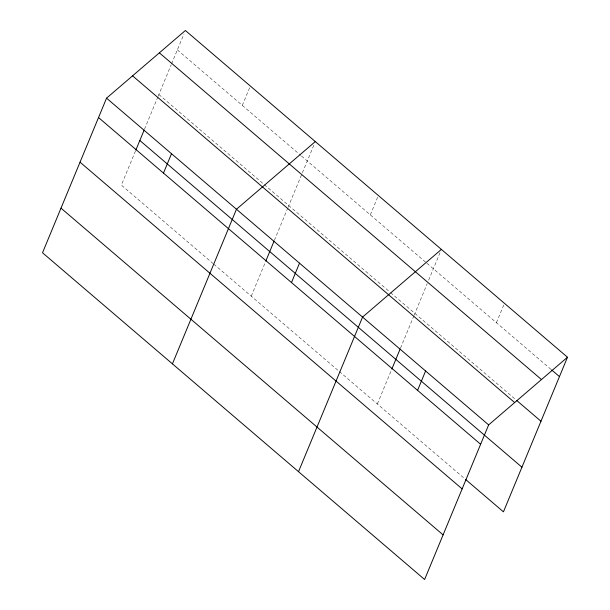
<?xml version="1.0" encoding="UTF-8"?>
<svg xmlns="http://www.w3.org/2000/svg" width="610" height="610" viewBox="0 0 610 610"><rect width="100%" height="100%" fill="white"/><g stroke="black" fill="none" stroke-linecap="round" stroke-linejoin="round"><path stroke-width="0.46" stroke-dasharray="3.05 2.29" d="M135.481 150.975L121.352 185.104L213.012 263.482M144.501 129.198L157.799 97.104M158.158 96.235L171.196 64.751M171.562 63.875L183.991 33.87M242.315 105.423L250.344 86.04M251.259 296.193L265.396 262.064M274.416 240.287L287.714 208.193M288.072 207.324L313.906 144.959M370.323 214.88L378.345 195.497M377.354 404.011L391.49 369.889M400.511 348.112L413.809 316.018M414.167 315.149L427.206 283.665M428.655 280.165L440.001 252.776M496.41 322.698L504.439 303.322M177.357 49.875L300.776 155.413M301.5 156.03L426.199 262.658M426.916 263.276L550.861 369.256M158.875 94.504L263.528 183.991M264.252 184.609L389.805 291.969M390.522 292.587L515.9 399.794M213.729 264.099L338.664 370.933M339.381 371.543L464.759 478.751"/><path stroke-width="0.91" d="M106.552 98.164L42.517 252.769L424.613 579.5L488.648 424.895L567.483 357.231L185.387 30.5L106.552 98.164L488.648 424.895M135.847 150.106L144.143 130.067M163.48 173.087L171.509 153.712M172.424 363.857L236.466 209.253L315.301 141.589M265.762 261.194L274.058 241.156M291.488 282.544L299.51 263.162M298.519 471.683L362.561 317.078L441.396 249.406M391.856 369.012L400.152 348.981M417.575 390.362L425.605 370.987M567.483 357.231L503.448 511.836L465.476 479.368M551.577 369.873L559.462 376.606M159.37 52.834L541.474 379.557M516.617 400.404L540.978 421.236M132.568 75.838L514.665 402.57M139.835 140.475L521.931 467.207M98.523 117.547L480.627 444.278M80.04 162.168L462.144 488.9M61 208.147L443.096 534.879"/></g></svg>
